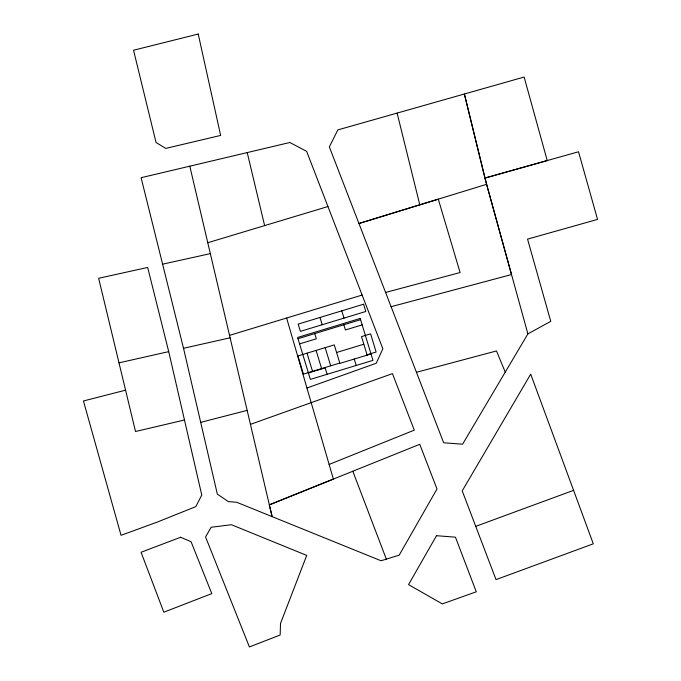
<?xml version="1.0" encoding="UTF-8"?>
<svg xmlns="http://www.w3.org/2000/svg" width="681" height="681" viewBox="0 0 681 681"><rect width="100%" height="100%" fill="white"/><g stroke="black" fill="none" stroke-linecap="round" stroke-linejoin="round"><path stroke-width="1.02" d="M527.894 333.894L462.595 444.191L443.68 442.786L329.349 146.9L337.819 129.918L524.132 77.047L547.226 160.571L484.898 178.081L527.894 333.894L550.759 321.355L527.545 239.125L597.552 219.41L578.527 151.761L484.898 178.081L464.382 94.029L486.6 184.313L511.516 274.562L391.115 306.697M329.127 464.442L414.286 430.137L392.443 373.622L250.421 424.365M189.803 166.198L272.111 516.632L269.335 504.851L419.751 444.31L436.998 488.975L399.202 555.143L381.045 560.769L236.707 502.272L228.433 501.625L217.341 494.142L183.529 348.289L141.103 177.707L289.851 142.491L306.637 151.344L382.867 348.783L376.235 363.254L306.944 388.017M269.335 504.851L333.375 479.101L286.624 318.01M475.738 526.353L573.589 490.346L593.296 543.821L496.023 579.608L462.22 490.873L530.703 374.15L573.589 490.346M486.6 184.313L358.938 223.513L438.292 199.167L460.092 272.545L385.608 292.447M229.531 335.375L362.13 295.069M297.997 338.695L360.589 319.678M299.572 343.888L316.333 338.797L314.758 333.605M362.173 324.871L345.412 329.962L343.828 324.769M336.576 352.494L363.833 344.211M339.785 363.058L303.445 374.099L297.92 355.933L334.269 344.892L339.887 363.399L371 353.941M367.042 354.775L376.133 352.017L370.609 333.843L361.526 336.61L367.144 355.116M308.408 372.958L325.169 367.868L327.118 374.295M207.765 242.734L327.944 206.53M416.449 372.294L496.483 350.945L505.251 372.141M200.699 422.356L247.152 410.388M125.568 390.179L83.448 400.973L121.048 535.317L157.328 522.063L195.839 506.604L201.763 495.053L168.718 351.626L147.675 267.454L98.643 278.282L135.519 431.507L184.483 419.998M118.996 362.837L168.718 351.626M183.529 348.289L230.101 337.802M162.529 264.194L210.352 253.63M352.826 471.235L386.323 559.135M341.785 310.842L343.999 318.112M354.239 359.032L356.189 365.459M319.976 317.474L322.19 324.743M325.178 347.65L330.702 365.825M316.095 350.409L321.611 368.583M307.012 353.167L312.528 371.341M397.117 113.097L419.794 204.819M247.229 152.595L264.628 225.598M280.504 623.473L280.163 635.024L249.399 646.95L205.56 536.951L211.144 527.264L231.429 524.719L306.714 555.407L280.504 623.473M436.504 535.7L408.549 584.621L442.318 603.911L476.274 591.798L455.453 537.181L436.504 535.7M180.644 537.258L141.069 552.257L163.823 612.193L211.791 593.619L191.089 541.736L180.644 537.258M363.594 304.22L298.176 324.096L300.381 331.366L365.799 311.489L363.594 304.22M360.215 318.444L297.623 337.461L310.357 379.385L372.958 360.368L360.215 318.444M198.231 34.05L133.544 50.232L156.034 142.457L165.755 148.415L220.644 135.425L198.231 34.05"/></g></svg>
